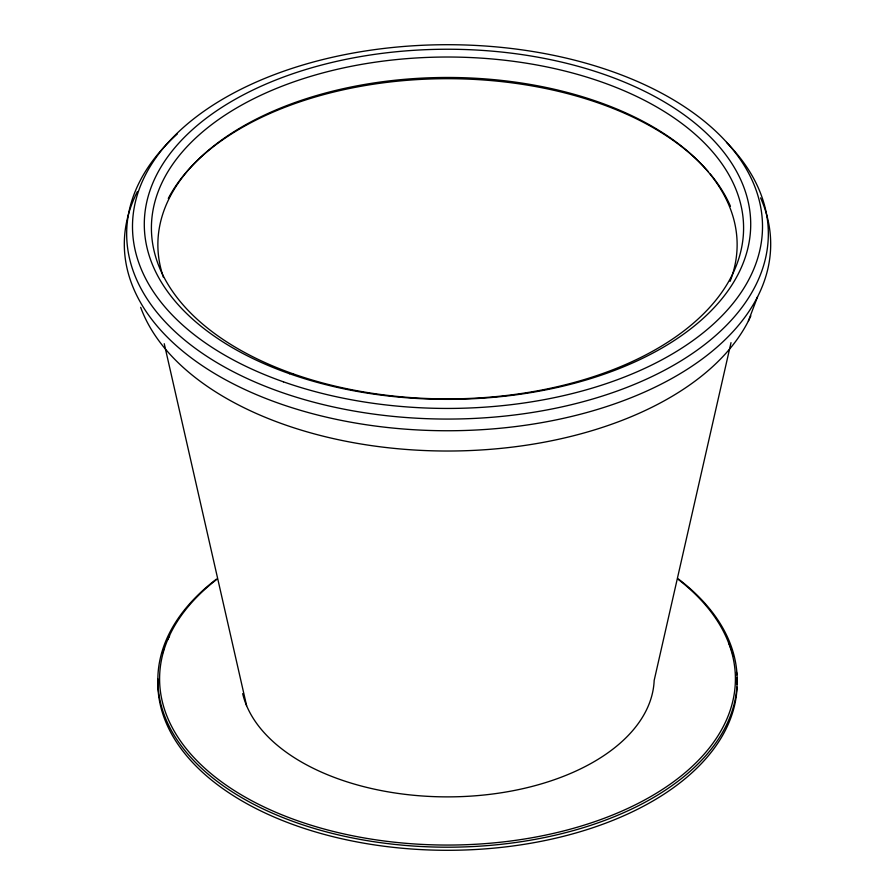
<?xml version="1.0" encoding="UTF-8"?>
<svg xmlns="http://www.w3.org/2000/svg" width="895" height="895" viewBox="0 0 895 895"><rect width="100%" height="100%" fill="white"/><g stroke="black" fill="none" stroke-linecap="round" stroke-linejoin="round"><path stroke-width="1.34" d="M731.014 342.651L654.167 680.435A206.7 119.337 0 0 1 458.956 796.695A206.7 119.337 0 0 1 242.668 693.647M748.354 321.048L757.562 296.804M164.244 343.702L246.584 705.629M677.604 578.394A289.656 167.231 0 0 1 643.449 803.128A289.656 167.231 0 0 1 252.703 803.732A289.656 167.231 0 0 1 216.445 579.11M168.294 198.433A291.636 168.372 0 0 1 422.697 79.297A291.636 168.372 0 0 1 708.393 171.818M710.261 174.01A291.636 168.372 0 0 1 730.443 206.253M163.472 277.416A289.633 167.22 0 0 1 450.957 77.485A289.633 167.22 0 0 1 730.096 281.321M726.505 142.394A320.824 185.22 0 0 1 648.696 378.115A320.824 185.22 0 0 1 233.215 371.693A320.824 185.22 0 0 1 177.378 133.903M678.444 579.58A287.91 166.224 0 0 1 640.887 801.976A287.91 166.224 0 0 1 253.856 801.842A287.91 166.224 0 0 1 216.758 579.423M760.605 197.896A323.196 186.596 0 0 1 441.772 430.719A323.196 186.596 0 0 1 137.438 191.519M737.077 687.114A289.656 167.231 0 0 1 440.485 850.25A289.656 167.231 0 0 1 157.923 679.025M162.51 653.16A289.656 167.231 0 0 1 163.874 649.121M167.701 639.802A289.656 167.231 0 0 1 169.614 635.886M729.022 643.706A289.656 167.231 0 0 1 731.562 650.341M732.446 653.026A289.656 167.231 0 0 1 733.262 655.722M736.529 672.111A289.656 167.231 0 0 1 736.809 674.852M736.999 677.582A289.656 167.231 0 0 1 737.144 684.406M750.849 315.879A313.597 181.047 0 0 1 439.915 450.968A313.597 181.047 0 0 1 140.66 307.343M293.291 373.897A296.088 170.945 0 0 0 743.499 232.107A296.088 170.945 0 0 0 305.698 77.899A296.088 170.945 0 0 0 293.291 373.897M289.588 373.741A303.215 175.062 0 0 0 750.625 228.538A303.215 175.062 0 0 0 302.297 70.615A303.215 175.062 0 0 0 289.588 373.741M283.435 381.829A315.018 181.875 0 0 0 762.417 230.966A315.018 181.875 0 0 0 296.637 66.912A315.018 181.875 0 0 0 283.435 381.829"/></g></svg>
